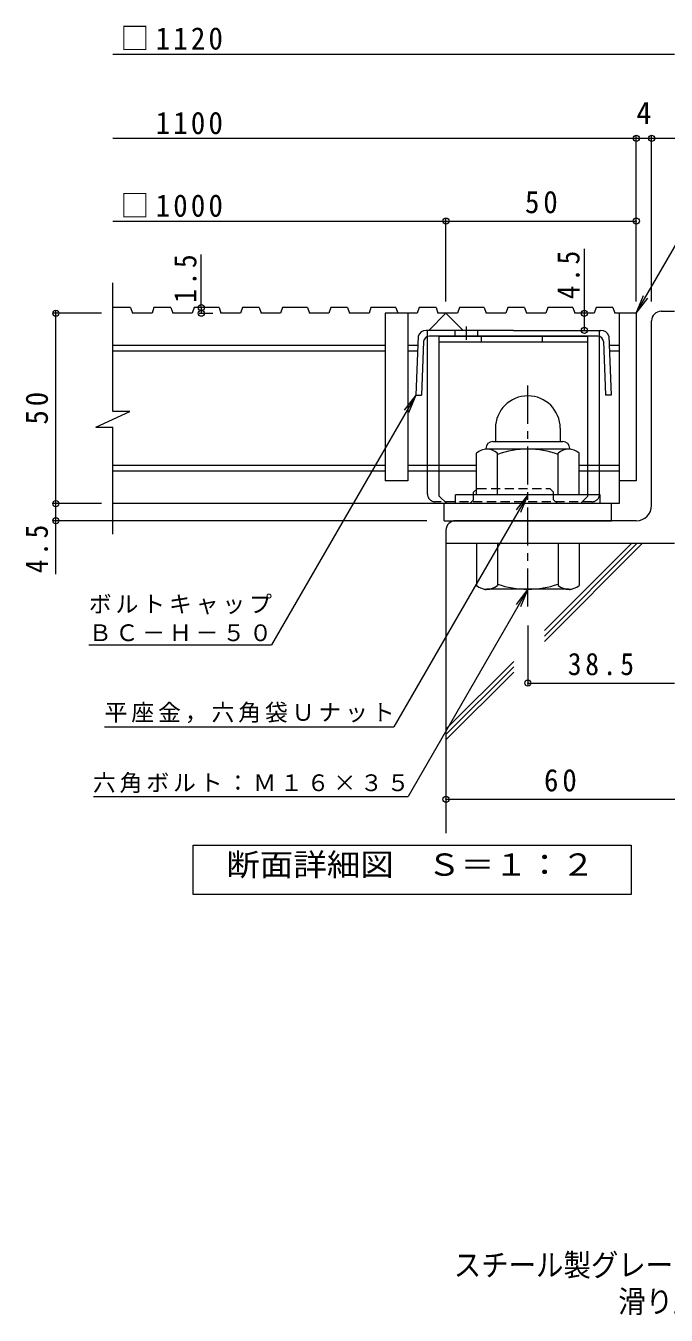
# Model space of a CAD drawing. Units: millimetres on the paper, enlarged 10 times, with parts at other scales. Extents: x -1978 to 2264, y -1938 to 1837.
# Drawn here: x -751 to 90, y -1938 to -245 of the extents above; entities that cross this region are included whole.
import ezdxf
from ezdxf.enums import TextEntityAlignment as Align

# ---------------------------------------------------------------- set-up
doc = ezdxf.new("R2010")
doc.units = ezdxf.units.MM
doc.header["$LTSCALE"] = 10
doc.header["$PDMODE"] = 32
doc.header["$PDSIZE"] = 8
doc.linetypes.add('CHAIN1', pattern=[8, 5, -1, 1, -1])
doc.linetypes.add('DASHED1', pattern=[1.8, 1.2, -0.6])
for name, color, linetype, lineweight in [('D-1', 2, 'Continuous', 9), ('D-2', 3, 'Continuous', 9), ('D-4', 7, 'Continuous', 9), ('D-5', 7, 'Continuous', 9), ('D-6', 6, 'Continuous', 9), ('D-8', 4, 'Continuous', 9), ('D-9', 2, 'Continuous', 9)]:
    doc.layers.add(name, color=color, linetype=linetype, lineweight=lineweight)
doc.layers.add('F-F_F-Fﾚｲﾔ', color=2, linetype='Continuous')
doc.styles.add('ＭＳ ゴシック', font='')
doc.styles.get('ＭＳ ゴシック').set_extended_font_data('MS Gothic')

msp = doc.modelspace()

# ---------------------------------------------------------------- linework, layer by layer
at = {"layer": 'D-1'}
for p, q in [((83.43, -620.13), (100.93, -620.13)), ((70.93, -875.13), (70.93, -632.63)), ((-134.07, -773.63), (-134.07, -791.13)), ((-49.06, -773.58), (-49.06, -791.13)), ((-137.57, -791.13), (-45.56, -791.13)), ((-159.07, -861.13), (-159.07, -806.32)), ((-146.56, -800.13), (-146.56, -801.13)), ((-37.81, -801.13), (-145.32, -801.13)), ((-131.57, -861.13), (-131.57, -806.32)), ((-51.56, -861.13), (-51.56, -806.32)), ((-36.57, -800.13), (-36.57, -801.13)), ((-24.07, -861.13), (-24.07, -806.32)), ((3.43, -861.13), (-186.57, -861.13)), ((-186.57, -872.63), (-186.57, -861.13)), ((3.43, -872.63), (3.43, -861.13)), ((50.93, -895.13), (-186.57, -895.13)), ((-199.07, -907.63), (-199.07, -925.13)), ((100.93, -925.13), (-199.07, -925.13)), ((-159.07, -925.13), (-159.07, -979.94)), ((-131.57, -925.13), (-131.57, -979.94)), ((-51.56, -925.13), (-51.56, -979.94)), ((-24.07, -925.13), (-24.07, -979.94)), ((-146.56, -986.13), (-146.56, -985.13)), ((-37.81, -985.13), (-145.32, -985.13)), ((-36.57, -986.13), (-36.57, -985.13))]:
    msp.add_line(p, q, dxfattribs=at)
at = {"layer": 'D-1', "linetype": 'CHAIN1'}
msp.add_line((-91.56, -1007.66), (-91.56, -714.62), dxfattribs=at)
at = {"layer": 'D-1'}
for centre, radius, start, end in [((83.43, -632.63), 12.5, 90, 180), ((-91.56, -773.63), 42.5, 90, 180), ((-91.52, -773.58), 42.45, 0, 90), ((-137.57, -800.13), 9, 90, 180), ((-45.56, -800.13), 9, 0, 90), ((-145.32, -821.93), 20.8, 48.6201, 131.38164), ((-91.56, -921.13), 120, 70.52881, 109.47119), ((-37.81, -821.93), 20.8, 48.61835, 131.37988), ((50.93, -875.13), 20, 270, 0), ((-186.57, -907.63), 12.5, 90, 180), ((-145.32, -964.33), 20.8, 228.61835, 311.37988), ((-91.56, -865.13), 120, 250.52881, 289.47119), ((-37.81, -964.33), 20.8, 228.6201, 311.38164)]:
    msp.add_arc(centre, radius, start, end, dxfattribs=at)
at = {"layer": 'D-2'}
for p, q in [((-636.73, -751.47), (-636.73, -582.63)), ((-613.21, -615.13), (-636.73, -615.13)), ((-613.21, -615.13), (-610.66, -622.63)), ((-585.09, -622.63), (-610.66, -622.63)), ((-560.5, -615.13), (-557.94, -622.63)), ((-532.38, -622.63), (-557.94, -622.63)), ((-497.08, -615.13), (-494.53, -622.63)), ((-468.96, -622.63), (-494.53, -622.63)), ((-444.37, -615.13), (-441.81, -622.63)), ((-416.24, -622.63), (-441.81, -622.63)), ((-380.95, -615.13), (-378.39, -622.63)), ((-352.83, -622.63), (-378.39, -622.63)), ((-328.23, -615.13), (-325.68, -622.63)), ((-300.11, -622.63), (-325.68, -622.63)), ((-279.07, -622.63), (-279.07, -842.63)), ((-236.69, -622.63), (-279.07, -622.63)), ((-264.82, -615.13), (-262.26, -622.63)), ((-249.06, -622.63), (-249.06, -842.63)), ((-199.07, -622.63), (-221.57, -645.13)), ((-212.1, -615.13), (-209.55, -622.63)), ((-183.98, -622.63), (-209.55, -622.63)), ((-176.56, -645.13), (-199.07, -622.63)), ((-148.69, -615.13), (-146.13, -622.63)), ((-95.97, -615.13), (-93.41, -622.63)), ((-67.85, -622.63), (-93.41, -622.63)), ((-32.55, -615.13), (-30, -622.63)), ((20.16, -615.13), (22.72, -622.63)), ((50.93, -622.63), (22.72, -622.63)), ((28.43, -622.63), (28.43, -872.63)), ((-279.07, -665.13), (-636.73, -665.13)), ((-279.07, -672.63), (-636.73, -672.63)), ((-236.12, -665.13), (-249.06, -665.13)), ((-236.42, -672.63), (-249.06, -672.63)), ((28.43, -665.13), (15.49, -665.13)), ((28.43, -672.63), (15.79, -672.63)), ((-658.85, -772.18), (-614.25, -751.47)), ((-614.25, -751.47), (-636.73, -751.47)), ((-658.85, -772.18), (-636.73, -772.18)), ((-636.73, -912.63), (-636.73, -772.18)), ((-279.07, -822.63), (-636.73, -822.63)), ((-159.07, -822.63), (-249.06, -822.63)), ((28.43, -822.63), (-24.07, -822.63)), ((-279.07, -830.13), (-636.73, -830.13)), ((-249.06, -842.63), (-279.07, -842.63)), ((-159.07, -830.13), (-249.06, -830.13)), ((28.43, -830.13), (-24.07, -830.13)), ((28.43, -872.63), (-636.73, -872.63)), ((-201.57, -895.13), (-201.57, -872.63)), ((18.43, -895.13), (18.43, -872.63)), ((-201.57, -895.13), (18.43, -895.13))]:
    msp.add_line(p, q, dxfattribs=at)
for points in [[(-560.5, -615.13), (-582.54, -615.13), (-585.09, -622.63)], [(-497.08, -615.13), (-529.82, -615.13), (-532.38, -622.63)], [(-444.37, -615.13), (-466.4, -615.13), (-468.96, -622.63)], [(-380.95, -615.13), (-413.69, -615.13), (-416.24, -622.63)], [(-328.23, -615.13), (-350.27, -615.13), (-352.83, -622.63)], [(-264.82, -615.13), (-297.55, -615.13), (-300.11, -622.63)], [(-212.1, -615.13), (-234.14, -615.13), (-236.69, -622.63)], [(-148.69, -615.13), (-181.42, -615.13), (-183.98, -622.63)], [(-95.97, -615.13), (-118.01, -615.13), (-120.56, -622.63), (-146.13, -622.63)], [(-32.55, -615.13), (-65.29, -615.13), (-67.85, -622.63)], [(20.16, -615.13), (-1.88, -615.13), (-4.43, -622.63), (-30, -622.63)], [(50.93, -622.63), (50.93, -842.63), (28.43, -842.63)]]:
    msp.add_lwpolyline(points, dxfattribs=at)
at = {"layer": 'D-4'}
for p, q in [((-636.73, -282.26), (100.93, -282.26)), ((-636.73, -392.96), (130.3, -392.96)), ((50.93, -607.17), (50.93, -389.96)), ((70.93, -607.17), (70.93, -389.96)), ((-636.73, -501.71), (50.93, -501.71)), ((-199.07, -607.17), (-199.07, -498.71)), ((-17.21, -622.63), (-17.21, -538.22)), ((-520.37, -615.13), (-520.37, -545.3)), ((-651.45, -622.63), (-714.45, -622.63)), ((-711.45, -622.63), (-711.45, -620.13)), ((-711.45, -965.4), (-711.45, -622.63)), ((-523.37, -622.63), (-505.15, -622.63)), ((-520.37, -615.13), (-520.37, -622.63)), ((-17.21, -645.13), (-17.21, -622.63)), ((-651.45, -872.63), (-714.45, -872.63)), ((-224.07, -895.13), (-714.45, -895.13)), ((-91.56, -1032.66), (-91.56, -1111.31)), ((-91.56, -1108.31), (100.93, -1108.31)), ((-199.07, -1260.89), (226.19, -1260.89))]:
    msp.add_line(p, q, dxfattribs=at)
for p in [(50.93, -392.96), (70.93, -392.96), (-199.07, -501.71), (50.93, -501.71), (-711.45, -622.63), (-520.37, -615.13), (-520.37, -622.63), (-17.21, -622.63), (-17.21, -645.13), (-711.45, -872.63), (-711.45, -895.13), (-91.56, -1108.31), (-199.07, -1260.89)]:
    msp.add_point(p, dxfattribs=at)
at = {"layer": 'D-5'}
for p, q in [((50.93, -622.63), (157.36, -438.29)), ((50.93, -622.63), (60.5, -599.53)), ((50.93, -622.63), (66.15, -602.8)), ((-238.72, -730.13), (-428.13, -1058.19)), ((-238.72, -730.13), (-253.94, -749.96)), ((-238.72, -730.13), (-248.29, -753.23)), ((-91.56, -861.13), (-267.36, -1165.62)), ((-91.56, -861.13), (-106.78, -880.96)), ((-91.56, -861.13), (-101.13, -884.23)), ((-91.56, -985.13), (-248.72, -1257.34)), ((-91.56, -985.13), (-106.78, -1004.96)), ((-91.56, -985.13), (-101.13, -1008.23)), ((-668.13, -1058.19), (-428.13, -1058.19)), ((-647.36, -1165.62), (-267.36, -1165.62)), ((-661.86, -1257.34), (-248.72, -1257.34))]:
    msp.add_line(p, q, dxfattribs=at)
at = {"layer": 'D-5', "color": 2}
msp.add_lwpolyline([(-531.06, -1386.04), (-531.06, -1321.04), (43.94, -1321.04), (43.94, -1386.04)], close=True, dxfattribs=at)
at = {"layer": 'D-6'}
for p, q in [((-199.07, -925.13), (-199.07, -1305.46)), ((-69.69, -1039.43), (44.61, -925.13)), ((-69.69, -1046.49), (51.68, -925.13)), ((-69.69, -1053.57), (58.75, -925.13)), ((-199.07, -1168.8), (-109.99, -1079.73)), ((-199.07, -1175.87), (-109.99, -1086.8)), ((-199.07, -1182.95), (-109.99, -1093.87))]:
    msp.add_line(p, q, dxfattribs=at)
at = {"layer": 'D-8'}
for p, q in [((-207.82, -652.63), (-12.81, -652.63)), ((-207.82, -862.63), (-207.82, -652.63)), ((-207.82, -660.13), (-12.81, -660.13)), ((-152.25, -660.13), (-152.25, -652.63)), ((-72.25, -660.13), (-72.25, -652.63)), ((-12.81, -862.63), (-12.81, -652.63)), ((-207.82, -862.63), (-197.82, -872.63))]:
    msp.add_line(p, q, dxfattribs=at)
at = {"layer": 'D-8', "linetype": 'DASHED1'}
for p, q in [((-157.82, -852.63), (-62.81, -852.63)), ((-12.81, -862.63), (-22.81, -872.63)), ((-57.81, -867.63), (-52.81, -872.63)), ((-22.81, -872.63), (-52.81, -872.63))]:
    msp.add_line(p, q, dxfattribs=at)
for points in [[(-162.82, -867.63), (-162.82, -857.63), (-157.82, -852.63)], [(-57.81, -867.63), (-57.81, -857.63), (-62.81, -852.63)], [(-162.82, -867.63), (-167.82, -872.63), (-197.82, -872.63)]]:
    msp.add_lwpolyline(points, dxfattribs=at)
at = {"layer": 'D-9', "linetype": 'CHAIN1'}
msp.add_line((-172.53, -640.18), (-172.53, -657.58), dxfattribs=at)
at = {"layer": 'D-9'}
for p, q in [((-235.62, -652.63), (-238.72, -730.13)), ((-228.4, -659.83), (-231.23, -730.43)), ((-110.32, -645.13), (-225.1, -645.13)), ((-223.32, -860.13), (-223.32, -653.03)), ((0.27, -652.63), (-220.9, -652.63)), ((-187.53, -645.13), (-187.53, -652.63)), ((-157.53, -645.13), (-157.53, -652.63)), ((-110.32, -645.13), (4.47, -645.13)), ((2.68, -860.13), (2.68, -653.03)), ((7.77, -659.83), (10.6, -730.43)), ((14.99, -652.63), (18.09, -730.13)), ((-238.72, -730.13), (-231.23, -730.43)), ((18.09, -730.13), (10.6, -730.43))]:
    msp.add_line(p, q, dxfattribs=at)
at = {"layer": 'D-9', "linetype": 'DASHED1'}
for p, q in [((-223.32, -653.03), (-223.32, -645.13)), ((2.68, -653.03), (2.68, -645.13)), ((-7.32, -870.13), (-213.32, -870.13))]:
    msp.add_line(p, q, dxfattribs=at)
at = {"layer": 'D-9'}
for centre, radius, start, end in [((-225.21, -656.1), 10.97, 89.44382, 161.56279), ((-220.9, -660.13), 7.5, 90, 177.70665), ((0.27, -660.13), 7.5, 2.29335, 90), ((4.58, -656.1), 10.97, 18.43721, 90.55618), ((-213.32, -860.13), 10, 180, 198.1933), ((-7.32, -860.13), 10, 341.8067, 0)]:
    msp.add_arc(centre, radius, start, end, dxfattribs=at)
at = {"layer": 'D-9', "linetype": 'DASHED1'}
for centre, start, end in [((-213.32, -860.13), 198.1933, 270), ((-7.32, -860.13), 270, 341.8067)]:
    msp.add_arc(centre, 10, start, end, dxfattribs=at)

# ---------------------------------------------------------------- texts
at = {"layer": 'D-4', "color": 2, "style": 'ＭＳ ゴシック'}
msp.add_text('4', height=29.33, dxfattribs=at).set_placement((50.93, -382.96), align=Align.BOTTOM_LEFT)
at = {"layer": 'D-4', "color": 2, "char_height": 29.33, "attachment_point": 7, "style": 'ＭＳ ゴシック'}
for s, insert in [('\\T1.22;\\W0.95;□1120', (-626.73, -277.21)), ('\\T1.22;\\W0.95;\u30001100', (-626.73, -387.91)), ('\\T1.22;\\W0.95;□1000', (-626.73, -496.71)), ('\\T1.27;\\W0.95;50', (-95.32, -491.71)), ('\\T1.28;\\W0.9;38.5', (-39.07, -1098.31)), ('\\T1.27;\\W0.95;60', (-70.32, -1250.89))]:
    msp.add_mtext(s, dxfattribs=dict(at, insert=insert))
at = {"layer": 'D-4', "color": 2, "char_height": 29.33, "attachment_point": 7, "rotation": 90, "style": 'ＭＳ ゴシック'}
for s, insert in [('\\T1.27;\\W0.9;1.5', (-526.37, -608.95)), ('\\T1.27;\\W0.9;4.5', (-23.21, -604.22)), ('\\T1.27;\\W0.95;50', (-721.45, -768.88)), ('\\T1.27;\\W0.9;4.5', (-721.45, -963.95))]:
    msp.add_mtext(s, dxfattribs=dict(at, insert=insert))
at = {"layer": 'D-5', "color": 2, "style": 'ＭＳ ゴシック', "width": 1.1}
msp.add_text('断面詳細図\u3000Ｓ＝１：２', height=29.33, dxfattribs=at).set_placement((-487.63, -1370.07), align=Align.BOTTOM_LEFT)
at = {"layer": 'D-5', "char_height": 21.99, "attachment_point": 7, "style": 'ＭＳ ゴシック'}
for s, insert in [('\\T1.17;ボルトキャップ', (-668.13, -1018.24)), ('\\T1.17;ＢＣ－Ｈ－５０', (-668.13, -1053.54)), ('\\T1.17;平座金，六角袋Ｕナット', (-647.36, -1160.96)), ('\\T1.17;六角ボルト：Ｍ１６×３５', (-662.79, -1252.68))]:
    msp.add_mtext(s, dxfattribs=dict(at, insert=insert))
at = {"layer": 'F-F_F-Fﾚｲﾔ', "style": 'ＭＳ ゴシック', "width": 0.9}
for s, p in [('スチール製グレーチング\u3000ボルトキャップ付\u3000ボルト固定式\u3000枠付正方形型', (-188.82, -1895.8)), ('滑り止め模様付\u3000集水桝用\u3000ＨＸＣＬ－ＢＣ\u3000１１０５０－ａ', (27.18, -1943.69))]:
    msp.add_text(s, height=29.33, dxfattribs=at).set_placement(p, align=Align.BOTTOM_LEFT)

doc.saveas('drawing.dxf')
